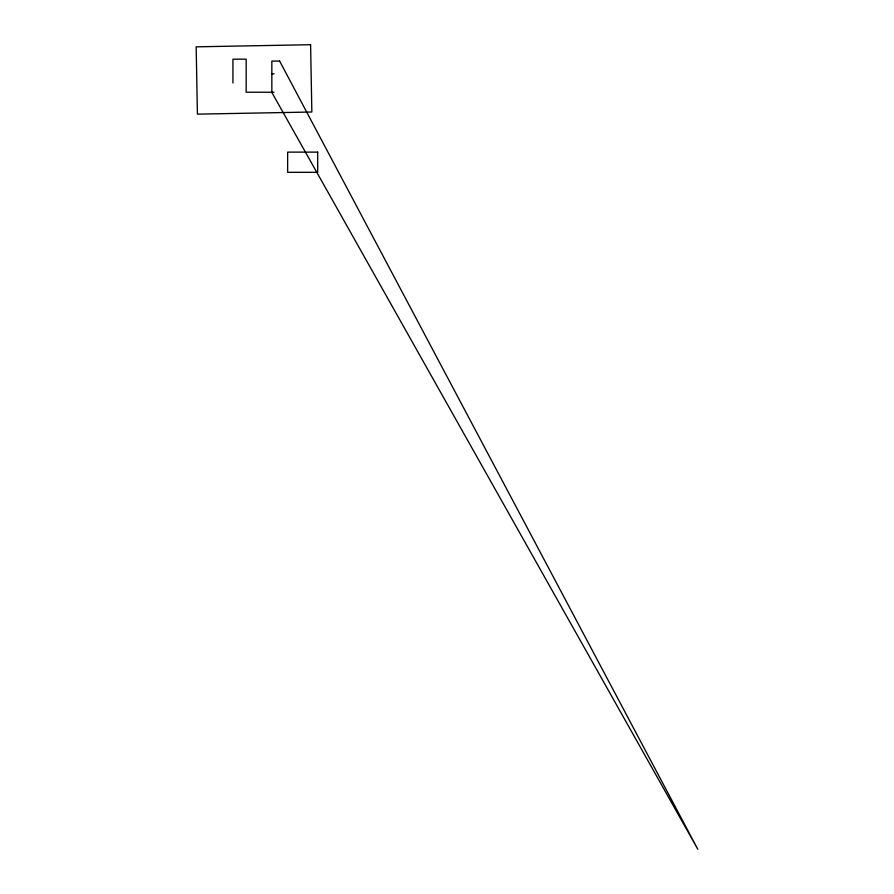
<?xml version="1.0" encoding="UTF-8"?>
<svg xmlns="http://www.w3.org/2000/svg" width="894" height="894" viewBox="0 0 894 894"><rect width="100%" height="100%" fill="white"/><g stroke="black" fill="none" stroke-linecap="round" stroke-linejoin="round"><path stroke-width="1.34" d="M271.843 73.789L274.045 73.789M274.045 92.227L246.174 92.227L246.174 59.172L232.932 59.172L232.932 83.008M310.598 44.7L196.166 46.834L197.418 114.141L311.85 112.018L310.598 44.7M279.643 61.094L271.843 61.094L271.843 92.451L697.834 849.3L279.643 61.094M317.683 152.125L287.644 152.125L287.644 172.318L317.683 172.318L317.683 152.125"/></g></svg>
